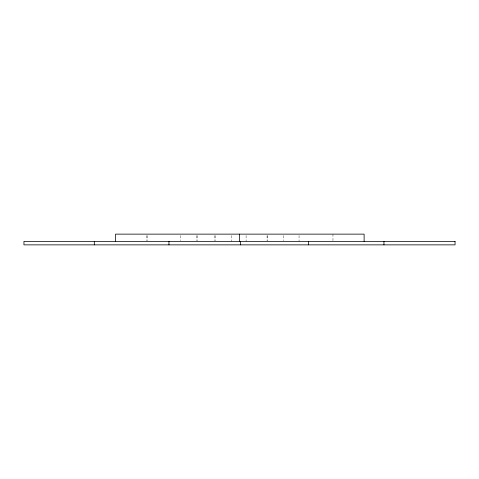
<?xml version="1.0" encoding="UTF-8"?>
<svg xmlns="http://www.w3.org/2000/svg" width="479" height="479" viewBox="0 0 479 479"><rect width="100%" height="100%" fill="white"/><g stroke="black" fill="none" stroke-linecap="round" stroke-linejoin="round"><path stroke-width="0.36" stroke-dasharray="2.4 1.8" d="M332.959 234.135L332.959 240.668M299.052 235.59L299.052 241.392M283.754 235.59L283.754 240.668M267.384 235.59L267.384 240.668M267.066 235.59L267.066 240.668M246.098 235.59L246.098 241.392M231.728 235.59L231.728 241.392M215.813 235.59L215.813 240.668M214.167 235.59L214.167 240.668M197.516 235.59L197.516 240.668M196.402 235.59L196.402 240.668M180.415 235.59L180.415 240.668M147.574 235.59L147.574 240.668M146.652 235.59L146.652 240.668"/><path stroke-width="0.72" d="M383.954 241.392L383.954 244.865M364.118 241.392L364.118 234.135L115.529 234.135L115.529 241.392M308.416 241.392L308.416 244.865M240.554 241.392L240.554 244.865M239.512 234.135L239.512 241.392M168.955 241.392L168.955 244.865M94.309 241.392L94.309 244.865M455.05 241.392L23.95 241.392L23.95 244.865L455.05 244.865L455.05 241.392"/></g></svg>
